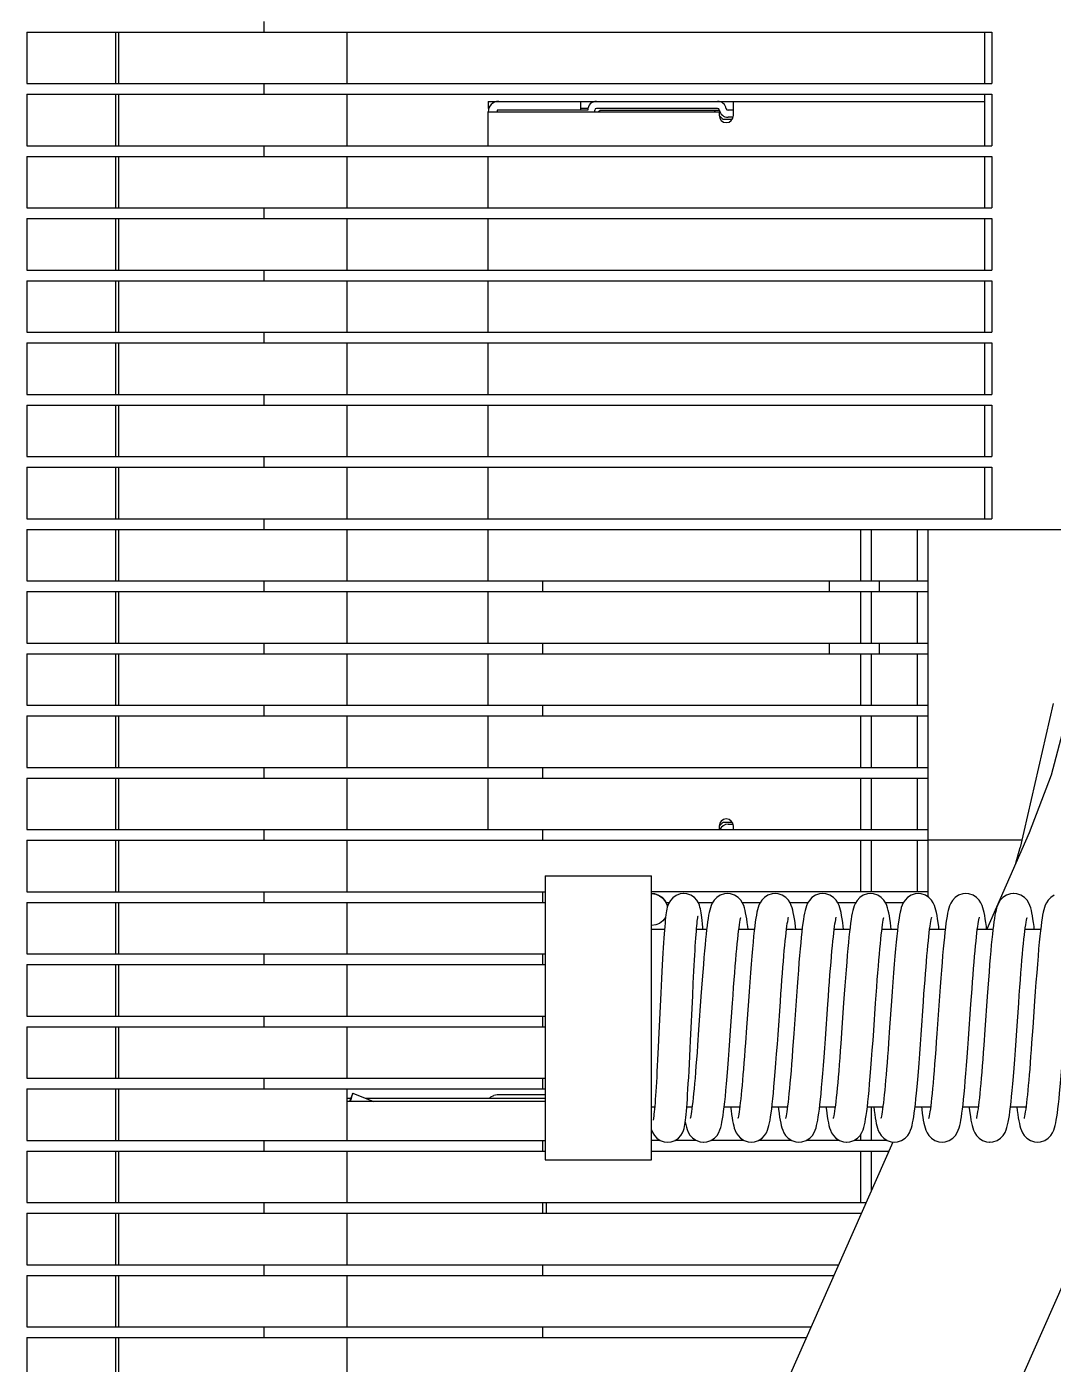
# Model space of a CAD drawing. Header units: millimetres. Extents: x 0 to 841, y 0 to 594.
# Drawn here: x 409.65 to 438.52, y 135.69 to 173.34 of the extents above; entities that cross this region are included whole.
import ezdxf

# ---------------------------------------------------------------- set-up
doc = ezdxf.new("R2010")
doc.units = ezdxf.units.MM
doc.header["$LTSCALE"] = 46.255
doc.layers.get('0').update_dxf_attribs({"linetype": 'CONTINUOUS'})
doc.layers.add('ASSEM_MEM', color=7, linetype='CONTINUOUS')

msp = doc.modelspace()

# ---------------------------------------------------------------- linework, layer by layer
at = {"color": 7, "linetype": 'CONTINUOUS'}
for p, q in [((416.316, 173.49), (416.316, 173.19)), ((409.646, 173.19), (409.646, 171.74)), ((409.646, 173.19), (436.801, 173.19)), ((412.146, 173.19), (412.146, 171.74)), ((412.24, 171.74), (412.24, 173.19)), ((418.646, 173.19), (418.646, 171.74)), ((436.592, 173.19), (436.592, 171.74)), ((436.801, 173.19), (436.801, 171.74)), ((409.646, 171.74), (436.801, 171.74)), ((416.316, 171.74), (416.316, 171.44)), ((409.646, 171.44), (409.646, 169.99)), ((409.646, 171.44), (436.801, 171.44)), ((412.146, 171.44), (412.146, 169.99)), ((412.24, 169.99), (412.24, 171.44)), ((418.646, 171.44), (418.646, 169.99)), ((436.592, 171.44), (436.592, 169.99)), ((436.801, 171.44), (436.801, 169.99)), ((409.646, 169.99), (436.801, 169.99)), ((416.316, 169.99), (416.316, 169.69)), ((409.646, 169.69), (409.646, 168.24)), ((409.646, 169.69), (436.801, 169.69)), ((412.146, 169.69), (412.146, 168.24)), ((412.24, 168.24), (412.24, 169.69)), ((418.646, 169.69), (418.646, 168.24)), ((436.592, 169.69), (436.592, 168.24)), ((436.801, 169.69), (436.801, 168.24)), ((409.646, 168.24), (436.801, 168.24)), ((409.646, 167.94), (409.646, 166.49)), ((409.646, 167.94), (436.801, 167.94)), ((412.146, 167.94), (412.146, 166.49)), ((412.24, 166.49), (412.24, 167.94)), ((416.316, 168.24), (416.316, 167.94)), ((418.646, 167.94), (418.646, 166.49)), ((436.592, 167.94), (436.592, 166.49)), ((436.801, 167.94), (436.801, 166.49)), ((409.646, 166.49), (436.801, 166.49)), ((416.316, 166.49), (416.316, 166.19)), ((409.646, 166.19), (409.646, 164.74)), ((409.646, 166.19), (436.801, 166.19)), ((412.146, 166.19), (412.146, 164.74)), ((412.24, 164.74), (412.24, 166.19)), ((418.646, 166.19), (418.646, 164.74)), ((436.592, 166.19), (436.592, 164.74)), ((436.801, 166.19), (436.801, 164.74)), ((409.646, 164.74), (436.801, 164.74)), ((416.316, 164.74), (416.316, 164.44)), ((409.646, 164.44), (409.646, 162.99)), ((409.646, 164.44), (436.801, 164.44)), ((412.146, 164.44), (412.146, 162.99)), ((412.24, 162.99), (412.24, 164.44)), ((418.646, 164.44), (418.646, 162.99)), ((436.592, 164.44), (436.592, 162.99)), ((436.801, 164.44), (436.801, 162.99)), ((409.646, 162.99), (436.801, 162.99)), ((409.646, 162.69), (409.646, 161.24)), ((409.646, 162.69), (436.801, 162.69)), ((412.146, 162.69), (412.146, 161.24)), ((412.24, 161.24), (412.24, 162.69)), ((416.316, 162.99), (416.316, 162.69)), ((418.646, 162.69), (418.646, 161.24)), ((436.592, 162.69), (436.592, 161.24)), ((436.801, 162.69), (436.801, 161.24)), ((409.646, 161.24), (436.801, 161.24)), ((416.316, 161.24), (416.316, 160.94)), ((409.646, 160.94), (409.646, 159.49)), ((409.646, 160.94), (436.801, 160.94)), ((412.146, 160.94), (412.146, 159.49)), ((412.24, 159.49), (412.24, 160.94)), ((418.646, 160.94), (418.646, 159.49)), ((436.592, 160.94), (436.592, 159.49)), ((436.801, 160.94), (436.801, 159.49)), ((409.646, 159.49), (436.801, 159.49)), ((416.316, 159.49), (416.316, 159.19)), ((409.646, 159.19), (409.646, 157.74)), ((409.646, 159.19), (442.196, 159.19)), ((412.146, 159.19), (412.146, 157.74)), ((412.24, 157.74), (412.24, 159.19)), ((418.646, 159.19), (418.646, 157.74)), ((433.105, 159.19), (433.105, 157.74)), ((433.405, 159.19), (433.405, 157.74)), ((434.693, 159.19), (434.693, 157.74)), ((434.993, 159.19), (434.993, 148.851)), ((409.646, 157.74), (434.993, 157.74)), ((409.646, 157.44), (409.646, 155.99)), ((409.646, 157.44), (434.993, 157.44)), ((412.146, 157.44), (412.146, 155.99)), ((412.24, 155.99), (412.24, 157.44)), ((416.316, 157.74), (416.316, 157.44)), ((418.646, 157.44), (418.646, 155.99)), ((424.159, 157.74), (424.159, 157.44)), ((432.229, 157.44), (432.229, 157.74)), ((433.105, 157.44), (433.105, 155.99)), ((433.405, 157.44), (433.405, 155.99)), ((433.63, 157.74), (433.63, 157.44)), ((434.693, 157.44), (434.693, 155.99)), ((409.646, 155.99), (434.993, 155.99)), ((416.316, 155.99), (416.316, 155.69)), ((424.159, 155.99), (424.159, 155.69)), ((432.229, 155.69), (432.229, 155.99)), ((433.63, 155.99), (433.63, 155.69)), ((409.646, 155.69), (409.646, 154.24)), ((409.646, 155.69), (434.993, 155.69)), ((412.146, 155.69), (412.146, 154.24)), ((412.24, 154.24), (412.24, 155.69)), ((418.646, 155.69), (418.646, 154.24)), ((433.105, 155.69), (433.105, 154.24)), ((433.405, 155.69), (433.405, 154.24)), ((434.693, 155.69), (434.693, 154.24)), ((409.646, 154.24), (434.993, 154.24)), ((416.316, 154.24), (416.316, 153.94)), ((424.159, 154.24), (424.159, 153.94)), ((438.524, 154.29), (437.594, 150.24)), ((409.646, 153.94), (434.993, 153.94)), ((409.646, 153.94), (409.646, 152.49)), ((412.146, 153.94), (412.146, 152.49)), ((412.24, 152.49), (412.24, 153.94)), ((418.646, 153.94), (418.646, 152.49)), ((433.105, 153.94), (433.105, 152.49)), ((433.405, 153.94), (433.405, 152.49)), ((434.693, 153.94), (434.693, 152.49)), ((409.646, 152.49), (434.993, 152.49)), ((416.316, 152.49), (416.316, 152.19)), ((424.159, 152.49), (424.159, 152.19)), ((409.646, 152.19), (434.993, 152.19)), ((409.646, 152.19), (409.646, 150.74)), ((412.146, 152.19), (412.146, 150.74)), ((412.24, 150.74), (412.24, 152.19)), ((418.646, 152.19), (418.646, 150.74)), ((433.105, 152.19), (433.105, 150.74)), ((433.405, 152.19), (433.405, 150.74)), ((434.693, 152.19), (434.693, 150.74)), ((409.646, 150.74), (434.993, 150.74)), ((416.316, 150.74), (416.316, 150.44)), ((424.159, 150.74), (424.159, 150.44)), ((437.849, 150.651), (436.652, 147.94)), ((409.646, 150.44), (434.993, 150.44)), ((409.646, 150.44), (409.646, 148.99)), ((412.146, 150.44), (412.146, 148.99)), ((412.24, 148.99), (412.24, 150.44)), ((418.646, 150.44), (418.646, 148.99)), ((433.105, 150.44), (433.105, 148.99)), ((433.405, 150.44), (433.405, 148.99)), ((434.693, 150.44), (434.693, 148.99)), ((437.47, 149.793), (437.594, 150.24)), ((424.226, 149.44), (427.226, 149.44)), ((424.226, 149.44), (424.226, 141.44)), ((427.226, 141.44), (427.226, 149.44)), ((409.646, 148.99), (424.226, 148.99)), ((416.316, 148.99), (416.316, 148.69)), ((424.159, 148.99), (424.159, 148.69)), ((434.993, 148.99), (427.226, 148.99)), ((427.226, 148.939), (427.232, 148.939)), ((428.126, 148.939), (428.12, 148.939)), ((428.131, 148.939), (428.126, 148.939)), ((409.646, 148.69), (424.226, 148.69)), ((409.646, 148.69), (409.646, 147.24)), ((412.146, 148.69), (412.146, 147.24)), ((412.24, 147.24), (412.24, 148.69)), ((418.646, 148.69), (418.646, 147.24)), ((427.633, 148.69), (427.719, 148.69)), ((428.533, 148.69), (428.944, 148.69)), ((429.772, 148.69), (430.285, 148.69)), ((431.114, 148.69), (431.628, 148.69)), ((432.455, 148.69), (432.97, 148.69)), ((433.798, 148.69), (434.311, 148.69)), ((427.226, 147.94), (427.588, 147.94)), ((428.49, 147.94), (428.775, 147.94)), ((429.68, 147.94), (430.117, 147.94)), ((431.022, 147.94), (431.46, 147.94)), ((432.364, 147.94), (432.802, 147.94)), ((433.706, 147.94), (434.144, 147.94)), ((435.048, 147.94), (435.486, 147.94)), ((436.39, 147.94), (436.828, 147.94)), ((437.732, 147.94), (438.17, 147.94)), ((409.646, 147.24), (424.226, 147.24)), ((416.316, 147.24), (416.316, 146.94)), ((424.159, 147.24), (424.159, 146.94)), ((409.646, 146.94), (424.226, 146.94)), ((409.646, 146.94), (409.646, 145.49)), ((412.146, 146.94), (412.146, 145.49)), ((412.24, 145.49), (412.24, 146.94)), ((418.646, 146.94), (418.646, 145.49)), ((428.38, 146.056), (428.398, 146.419)), ((428.321, 144.805), (428.38, 146.056)), ((409.646, 145.49), (424.226, 145.49)), ((416.316, 145.49), (416.316, 145.19)), ((424.159, 145.49), (424.159, 145.19)), ((409.646, 145.19), (424.226, 145.19)), ((409.646, 145.19), (409.646, 143.74)), ((412.146, 145.19), (412.146, 143.74)), ((412.24, 143.74), (412.24, 145.19)), ((418.646, 145.19), (418.646, 143.74)), ((427.431, 145.017), (427.412, 144.618)), ((409.646, 143.74), (424.226, 143.74)), ((416.316, 143.74), (416.316, 143.44)), ((424.159, 143.74), (424.159, 143.44)), ((409.646, 143.44), (424.226, 143.44)), ((409.646, 143.44), (409.646, 141.99)), ((412.146, 143.44), (412.146, 141.99)), ((412.24, 141.99), (412.24, 143.44)), ((418.646, 143.44), (418.646, 141.99)), ((427.226, 142.94), (427.312, 142.94)), ((428.214, 142.94), (428.364, 142.94)), ((429.269, 142.94), (429.706, 142.94)), ((430.611, 142.94), (431.049, 142.94)), ((431.953, 142.94), (432.39, 142.94)), ((433.295, 142.94), (433.733, 142.94)), ((433.405, 142.94), (433.405, 141.99)), ((434.637, 142.94), (435.075, 142.94)), ((435.979, 142.94), (436.417, 142.94)), ((437.321, 142.94), (437.759, 142.94)), ((409.646, 141.99), (424.226, 141.99)), ((416.316, 141.99), (416.316, 141.69)), ((424.159, 141.99), (424.159, 141.69)), ((434.007, 141.945), (425.2, 121.988)), ((427.47, 141.99), (427.226, 141.99)), ((428.481, 141.99), (427.882, 141.99)), ((428.587, 141.951), (428.683, 141.94)), ((428.678, 141.941), (428.687, 141.941)), ((428.686, 141.941), (428.683, 141.941)), ((429.823, 141.99), (428.892, 141.99)), ((431.164, 141.99), (430.235, 141.99)), ((440.581, 141.982), (430.689, 119.566)), ((432.507, 141.99), (431.576, 141.99)), ((432.624, 141.949), (432.713, 141.941)), ((432.705, 141.941), (432.713, 141.941)), ((432.721, 141.941), (432.713, 141.941)), ((433.849, 141.99), (432.919, 141.99)), ((433.105, 142.155), (433.105, 141.99)), ((436.651, 141.949), (436.739, 141.941)), ((436.731, 141.941), (436.739, 141.941)), ((436.747, 141.941), (436.739, 141.941)), ((409.646, 141.69), (424.226, 141.69)), ((409.646, 141.69), (409.646, 140.24)), ((412.146, 141.69), (412.146, 140.24)), ((412.24, 140.24), (412.24, 141.69)), ((418.646, 141.69), (418.646, 140.24)), ((427.226, 141.69), (433.894, 141.69)), ((433.105, 141.69), (433.105, 140.24)), ((433.405, 141.69), (433.405, 140.581)), ((424.226, 141.44), (427.226, 141.44)), ((409.646, 140.24), (433.254, 140.24)), ((416.316, 140.24), (416.316, 139.94)), ((424.159, 140.24), (424.159, 139.94)), ((424.267, 139.94), (424.267, 140.24)), ((409.646, 139.94), (433.122, 139.94)), ((409.646, 139.94), (409.646, 138.49)), ((412.146, 139.94), (412.146, 138.49)), ((412.24, 138.49), (412.24, 139.94)), ((418.646, 139.94), (418.646, 138.49)), ((409.646, 138.49), (432.482, 138.49)), ((409.646, 138.19), (432.35, 138.19)), ((409.646, 138.19), (409.646, 136.74)), ((412.146, 138.19), (412.146, 136.74)), ((412.24, 136.74), (412.24, 138.19)), ((416.316, 138.49), (416.316, 138.19)), ((418.646, 138.19), (418.646, 136.74)), ((424.159, 138.49), (424.159, 138.19)), ((409.646, 136.74), (431.71, 136.74)), ((416.316, 136.74), (416.316, 136.44)), ((424.159, 136.74), (424.159, 136.44)), ((409.646, 136.44), (431.577, 136.44)), ((409.646, 136.44), (409.646, 134.99)), ((412.146, 136.44), (412.146, 134.99)), ((412.24, 134.99), (412.24, 136.44)), ((418.646, 136.44), (418.646, 134.99))]:
    msp.add_line(p, q, dxfattribs=at)
for points in [[(439.296, 157.514), (439.225, 155.958), (438.954, 154.122), (438.469, 152.275), (437.849, 150.651)], [(427.232, 148.939), (427.343, 148.924), (427.451, 148.879), (427.544, 148.807), (427.616, 148.714), (427.66, 148.606), (427.667, 148.557)], [(427.676, 148.588), (427.669, 148.609), (427.643, 148.672), (427.598, 148.748), (427.528, 148.825), (427.432, 148.889), (427.318, 148.93), (427.232, 148.939)], [(428.12, 148.939), (428.031, 148.929), (427.917, 148.888), (427.822, 148.823), (427.752, 148.745), (427.707, 148.669), (427.681, 148.606), (427.665, 148.553), (427.654, 148.504), (427.644, 148.453), (427.635, 148.397), (427.627, 148.336), (427.618, 148.267), (427.61, 148.192), (427.602, 148.108), (427.594, 148.015), (427.585, 147.913), (427.577, 147.802), (427.569, 147.681), (427.56, 147.55), (427.551, 147.409), (427.542, 147.259), (427.533, 147.099), (427.524, 146.928), (427.514, 146.745), (427.504, 146.552), (427.494, 146.346), (427.484, 146.131), (427.431, 145.017)], [(428.668, 147.94), (428.664, 147.986), (428.655, 148.089), (428.645, 148.181), (428.636, 148.263), (428.627, 148.335), (428.617, 148.399), (428.608, 148.456), (428.598, 148.508), (428.585, 148.558), (428.569, 148.611), (428.542, 148.674), (428.497, 148.749), (428.427, 148.826), (428.332, 148.89), (428.218, 148.93), (428.131, 148.939)], [(429.358, 148.939), (429.272, 148.93), (429.157, 148.893), (429.057, 148.828), (428.983, 148.75), (428.933, 148.673), (428.901, 148.602), (428.879, 148.538), (428.861, 148.473), (428.845, 148.404), (428.83, 148.327), (428.816, 148.241), (428.801, 148.145), (428.787, 148.038), (428.773, 147.921), (428.759, 147.792), (428.744, 147.65), (428.729, 147.495), (428.714, 147.325), (428.698, 147.14), (428.682, 146.941), (428.665, 146.729), (428.648, 146.506), (428.631, 146.275), (428.614, 146.039), (428.548, 145.101)], [(429.94, 147.94), (429.931, 148.012), (429.916, 148.126), (429.901, 148.227), (429.886, 148.316), (429.871, 148.396), (429.855, 148.467), (429.838, 148.533), (429.815, 148.599), (429.783, 148.671), (429.734, 148.749), (429.659, 148.828), (429.559, 148.893), (429.443, 148.931), (429.358, 148.939)], [(430.7, 148.94), (430.613, 148.931), (430.499, 148.893), (430.401, 148.831), (430.327, 148.755), (430.278, 148.679), (430.246, 148.61), (430.223, 148.546), (430.205, 148.481), (430.189, 148.412), (430.174, 148.334), (430.159, 148.245), (430.143, 148.142), (430.128, 148.025), (430.112, 147.892), (430.095, 147.741), (430.078, 147.572), (430.061, 147.383), (430.043, 147.175), (430.024, 146.948), (430.005, 146.705), (429.986, 146.448), (429.967, 146.182), (429.947, 145.914), (429.895, 145.165)], [(431.282, 147.94), (431.275, 148), (431.259, 148.121), (431.243, 148.228), (431.228, 148.322), (431.212, 148.403), (431.196, 148.474), (431.178, 148.539), (431.155, 148.604), (431.123, 148.674), (431.075, 148.751), (431.001, 148.828), (430.901, 148.893), (430.786, 148.931), (430.7, 148.94)], [(432.041, 148.939), (431.952, 148.93), (431.836, 148.89), (431.737, 148.825), (431.663, 148.747), (431.615, 148.668), (431.583, 148.596), (431.56, 148.529), (431.542, 148.46), (431.526, 148.386), (431.51, 148.303), (431.495, 148.21), (431.48, 148.104), (431.465, 147.987), (431.45, 147.856), (431.434, 147.712), (431.419, 147.554), (431.403, 147.383), (431.387, 147.199), (431.371, 147), (431.354, 146.787), (431.336, 146.558), (431.318, 146.313), (431.299, 146.053), (431.225, 145.003)], [(432.624, 147.94), (432.616, 148.008), (432.6, 148.127), (432.585, 148.232), (432.57, 148.323), (432.554, 148.403), (432.538, 148.474), (432.519, 148.54), (432.497, 148.606), (432.464, 148.676), (432.415, 148.752), (432.342, 148.828), (432.243, 148.892), (432.128, 148.93), (432.041, 148.939)], [(433.384, 148.939), (433.294, 148.93), (433.179, 148.891), (433.081, 148.826), (433.007, 148.748), (432.958, 148.67), (432.926, 148.598), (432.903, 148.529), (432.884, 148.459), (432.867, 148.384), (432.852, 148.301), (432.837, 148.208), (432.822, 148.104), (432.807, 147.988), (432.792, 147.859), (432.777, 147.716), (432.762, 147.559), (432.746, 147.388), (432.729, 147.203), (432.713, 147.004), (432.696, 146.792), (432.679, 146.57), (432.662, 146.34), (432.645, 146.103), (432.628, 145.864), (432.579, 145.159)], [(433.966, 147.94), (433.957, 148.012), (433.942, 148.126), (433.928, 148.227), (433.913, 148.316), (433.898, 148.396), (433.882, 148.467), (433.864, 148.533), (433.842, 148.599), (433.81, 148.671), (433.76, 148.749), (433.686, 148.828), (433.585, 148.893), (433.469, 148.931), (433.384, 148.939)], [(434.726, 148.94), (434.639, 148.931), (434.525, 148.893), (434.427, 148.831), (434.354, 148.755), (434.305, 148.679), (434.272, 148.61), (434.25, 148.546), (434.232, 148.481), (434.216, 148.412), (434.2, 148.334), (434.185, 148.245), (434.17, 148.142), (434.154, 148.025), (434.138, 147.892), (434.122, 147.741), (434.105, 147.572), (434.087, 147.383), (434.069, 147.175), (434.051, 146.948), (434.032, 146.705), (434.012, 146.448), (433.993, 146.182), (433.974, 145.914), (433.921, 145.165)], [(435.308, 147.94), (435.301, 148), (435.285, 148.121), (435.27, 148.228), (435.254, 148.322), (435.238, 148.403), (435.222, 148.474), (435.204, 148.539), (435.182, 148.604), (435.15, 148.674), (435.101, 148.751), (435.027, 148.828), (434.928, 148.893), (434.812, 148.931), (434.726, 148.94)], [(436.068, 148.939), (435.978, 148.93), (435.863, 148.89), (435.763, 148.825), (435.69, 148.747), (435.641, 148.668), (435.609, 148.596), (435.587, 148.529), (435.568, 148.46), (435.552, 148.386), (435.537, 148.303), (435.522, 148.21), (435.507, 148.104), (435.491, 147.987), (435.476, 147.856), (435.461, 147.712), (435.445, 147.554), (435.429, 147.383), (435.413, 147.199), (435.397, 147), (435.38, 146.787), (435.363, 146.558), (435.344, 146.313), (435.326, 146.053), (435.252, 145.003)], [(436.65, 147.94), (436.642, 148.008), (436.627, 148.127), (436.611, 148.232), (436.596, 148.323), (436.581, 148.403), (436.564, 148.474), (436.546, 148.54), (436.523, 148.606), (436.491, 148.676), (436.442, 148.752), (436.369, 148.828), (436.269, 148.892), (436.154, 148.93), (436.068, 148.939)], [(437.411, 148.939), (437.325, 148.93), (437.21, 148.893), (437.11, 148.828), (437.035, 148.75), (436.986, 148.673), (436.954, 148.602), (436.932, 148.538), (436.914, 148.473), (436.898, 148.404), (436.883, 148.327), (436.868, 148.241), (436.854, 148.145), (436.84, 148.038), (436.826, 147.921), (436.811, 147.792), (436.797, 147.65), (436.782, 147.495), (436.766, 147.325), (436.75, 147.14), (436.734, 146.941), (436.718, 146.729), (436.701, 146.506), (436.684, 146.275), (436.667, 146.039), (436.601, 145.101)], [(437.992, 147.94), (437.984, 148.012), (437.969, 148.126), (437.954, 148.227), (437.939, 148.316), (437.924, 148.396), (437.908, 148.467), (437.89, 148.533), (437.868, 148.599), (437.836, 148.671), (437.787, 148.749), (437.712, 148.828), (437.611, 148.893), (437.496, 148.931), (437.41, 148.939)], [(438.552, 148.893), (438.453, 148.831), (438.38, 148.755), (438.331, 148.679), (438.299, 148.61), (438.276, 148.546), (438.258, 148.481), (438.242, 148.412), (438.226, 148.334), (438.211, 148.245), (438.196, 148.142), (438.18, 148.025), (438.164, 147.892), (438.148, 147.741), (438.131, 147.572), (438.114, 147.383), (438.096, 147.175), (438.077, 146.948), (438.058, 146.705), (438.039, 146.448), (438.019, 146.182), (438, 145.914), (437.947, 145.165)], [(427.619, 148.273), (427.616, 148.265), (427.544, 148.172), (427.451, 148.1), (427.343, 148.055), (427.226, 148.04)], [(428.398, 146.419), (428.415, 146.754), (428.423, 146.911), (428.431, 147.06), (428.439, 147.201), (428.447, 147.334), (428.455, 147.459), (428.462, 147.575), (428.47, 147.683), (428.477, 147.783), (428.484, 147.875), (428.491, 147.958), (428.498, 148.034), (428.504, 148.101), (428.511, 148.161), (428.517, 148.212), (428.523, 148.255), (428.528, 148.289), (428.532, 148.313), (428.532, 148.316)], [(429.447, 145.08), (429.501, 145.85), (429.517, 146.081), (429.533, 146.3), (429.549, 146.508), (429.564, 146.705), (429.578, 146.892), (429.593, 147.067), (429.607, 147.231), (429.62, 147.384), (429.634, 147.525), (429.647, 147.656), (429.66, 147.775), (429.672, 147.882), (429.684, 147.977), (429.696, 148.061), (429.707, 148.131), (429.717, 148.189), (429.726, 148.234), (429.734, 148.264), (429.734, 148.267)], [(430.781, 144.966), (430.847, 145.905), (430.862, 146.115), (430.876, 146.315), (430.891, 146.507), (430.904, 146.69), (430.918, 146.864), (430.932, 147.031), (430.945, 147.19), (430.958, 147.339), (430.971, 147.479), (430.984, 147.609), (430.997, 147.729), (431.009, 147.837), (431.021, 147.934), (431.032, 148.02), (431.043, 148.094), (431.054, 148.157), (431.063, 148.207), (431.071, 148.246), (431.078, 148.271), (431.078, 148.273)], [(432.183, 145.827), (432.199, 146.045), (432.214, 146.255), (432.229, 146.456), (432.243, 146.649), (432.258, 146.833), (432.272, 147.007), (432.286, 147.171), (432.299, 147.325), (432.312, 147.468), (432.325, 147.599), (432.338, 147.719), (432.35, 147.828), (432.362, 147.926), (432.373, 148.012), (432.384, 148.087), (432.395, 148.15), (432.404, 148.202), (432.412, 148.242), (432.419, 148.269), (432.42, 148.272)], [(433.473, 145.08), (433.527, 145.85), (433.544, 146.081), (433.559, 146.3), (433.575, 146.508), (433.59, 146.705), (433.605, 146.892), (433.619, 147.067), (433.633, 147.231), (433.647, 147.384), (433.66, 147.525), (433.673, 147.656), (433.686, 147.775), (433.699, 147.882), (433.711, 147.977), (433.722, 148.061), (433.733, 148.131), (433.744, 148.189), (433.753, 148.234), (433.76, 148.264), (433.761, 148.267)], [(434.807, 144.966), (434.873, 145.905), (434.888, 146.115), (434.903, 146.315), (434.917, 146.507), (434.931, 146.69), (434.945, 146.864), (434.958, 147.031), (434.972, 147.19), (434.985, 147.339), (434.998, 147.479), (435.011, 147.609), (435.023, 147.729), (435.035, 147.837), (435.047, 147.934), (435.059, 148.02), (435.07, 148.094), (435.08, 148.157), (435.089, 148.207), (435.098, 148.246), (435.104, 148.271), (435.105, 148.273)], [(436.21, 145.827), (436.225, 146.045), (436.24, 146.255), (436.255, 146.456), (436.27, 146.649), (436.284, 146.833), (436.298, 147.007), (436.312, 147.171), (436.325, 147.325), (436.339, 147.468), (436.352, 147.599), (436.364, 147.719), (436.376, 147.828), (436.388, 147.926), (436.4, 148.012), (436.411, 148.087), (436.421, 148.15), (436.43, 148.202), (436.439, 148.242), (436.445, 148.269), (436.446, 148.272)], [(437.499, 145.08), (437.553, 145.85), (437.57, 146.081), (437.586, 146.3), (437.601, 146.508), (437.616, 146.705), (437.631, 146.892), (437.645, 147.067), (437.659, 147.231), (437.673, 147.384), (437.686, 147.525), (437.7, 147.656), (437.712, 147.775), (437.725, 147.882), (437.737, 147.977), (437.749, 148.061), (437.76, 148.131), (437.77, 148.189), (437.779, 148.234), (437.786, 148.264), (437.787, 148.267)], [(431.37, 141.94), (431.455, 141.948), (431.571, 141.986), (431.672, 142.051), (431.747, 142.13), (431.796, 142.209), (431.828, 142.279), (431.85, 142.345), (431.868, 142.412), (431.885, 142.484), (431.9, 142.564), (431.915, 142.655), (431.93, 142.757), (431.945, 142.872), (431.96, 143), (431.975, 143.144), (431.991, 143.302), (432.007, 143.476), (432.024, 143.666), (432.041, 143.873), (432.059, 144.097), (432.077, 144.337), (432.096, 144.589), (432.114, 144.848), (432.183, 145.827)], [(435.397, 141.94), (435.481, 141.948), (435.597, 141.986), (435.698, 142.051), (435.773, 142.13), (435.823, 142.209), (435.854, 142.279), (435.877, 142.345), (435.895, 142.412), (435.911, 142.484), (435.926, 142.564), (435.941, 142.655), (435.956, 142.757), (435.971, 142.872), (435.986, 143), (436.002, 143.144), (436.018, 143.302), (436.034, 143.476), (436.05, 143.666), (436.068, 143.873), (436.085, 144.097), (436.104, 144.337), (436.122, 144.589), (436.141, 144.848), (436.21, 145.827)], [(428.548, 145.101), (428.517, 144.669), (428.502, 144.466), (428.488, 144.272), (428.473, 144.086), (428.459, 143.911), (428.446, 143.744), (428.432, 143.589), (428.419, 143.443), (428.406, 143.309), (428.393, 143.186), (428.381, 143.073), (428.368, 142.972), (428.357, 142.882), (428.345, 142.803), (428.335, 142.736), (428.325, 142.68), (428.316, 142.638), (428.309, 142.61), (428.309, 142.608)], [(428.687, 141.941), (428.774, 141.949), (428.89, 141.988), (428.991, 142.054), (429.065, 142.133), (429.114, 142.213), (429.147, 142.286), (429.17, 142.356), (429.188, 142.428), (429.205, 142.507), (429.221, 142.595), (429.237, 142.695), (429.252, 142.808), (429.268, 142.935), (429.284, 143.075), (429.3, 143.229), (429.316, 143.4), (429.333, 143.587), (429.351, 143.793), (429.369, 144.02), (429.388, 144.267), (429.407, 144.531), (429.427, 144.805), (429.447, 145.08)], [(429.895, 145.165), (429.864, 144.737), (429.85, 144.538), (429.836, 144.349), (429.822, 144.17), (429.809, 143.999), (429.795, 143.838), (429.783, 143.685), (429.77, 143.54), (429.757, 143.403), (429.744, 143.275), (429.732, 143.157), (429.72, 143.05), (429.708, 142.953), (429.697, 142.866), (429.686, 142.791), (429.675, 142.727), (429.666, 142.675), (429.657, 142.635), (429.651, 142.609), (429.65, 142.606)], [(430.029, 141.94), (430.115, 141.948), (430.231, 141.987), (430.331, 142.051), (430.405, 142.129), (430.454, 142.207), (430.485, 142.277), (430.508, 142.343), (430.526, 142.409), (430.542, 142.482), (430.558, 142.563), (430.573, 142.655), (430.588, 142.761), (430.604, 142.88), (430.619, 143.012), (430.635, 143.159), (430.651, 143.322), (430.668, 143.502), (430.685, 143.702), (430.703, 143.924), (430.722, 144.168), (430.742, 144.43), (430.762, 144.699), (430.781, 144.966)], [(431.225, 145.003), (431.209, 144.768), (431.193, 144.545), (431.177, 144.335), (431.162, 144.136), (431.147, 143.948), (431.132, 143.771), (431.118, 143.606), (431.104, 143.453), (431.09, 143.312), (431.077, 143.184), (431.064, 143.069), (431.052, 142.967), (431.04, 142.877), (431.029, 142.799), (431.019, 142.734), (431.009, 142.68), (431, 142.64), (430.994, 142.612), (430.993, 142.61)], [(432.579, 145.159), (432.547, 144.719), (432.532, 144.512), (432.517, 144.313), (432.503, 144.124), (432.488, 143.944), (432.474, 143.774), (432.461, 143.615), (432.447, 143.467), (432.434, 143.329), (432.421, 143.203), (432.409, 143.088), (432.396, 142.985), (432.384, 142.892), (432.373, 142.811), (432.362, 142.742), (432.352, 142.685), (432.343, 142.641), (432.336, 142.612), (432.335, 142.609)], [(432.713, 141.941), (432.801, 141.949), (432.917, 141.988), (433.017, 142.054), (433.091, 142.133), (433.141, 142.213), (433.173, 142.286), (433.196, 142.356), (433.215, 142.428), (433.232, 142.507), (433.247, 142.595), (433.263, 142.695), (433.279, 142.808), (433.294, 142.935), (433.31, 143.075), (433.326, 143.229), (433.343, 143.4), (433.359, 143.587), (433.377, 143.793), (433.395, 144.02), (433.414, 144.267), (433.434, 144.531), (433.454, 144.805), (433.473, 145.08)], [(433.921, 145.165), (433.891, 144.737), (433.876, 144.538), (433.862, 144.349), (433.848, 144.17), (433.835, 143.999), (433.822, 143.838), (433.809, 143.685), (433.796, 143.54), (433.783, 143.403), (433.771, 143.275), (433.758, 143.157), (433.746, 143.05), (433.734, 142.953), (433.723, 142.866), (433.712, 142.791), (433.702, 142.727), (433.692, 142.675), (433.684, 142.635), (433.677, 142.609), (433.676, 142.606)], [(434.055, 141.94), (434.142, 141.948), (434.257, 141.987), (434.357, 142.051), (434.431, 142.129), (434.48, 142.207), (434.512, 142.277), (434.534, 142.343), (434.552, 142.409), (434.568, 142.482), (434.584, 142.563), (434.599, 142.655), (434.614, 142.761), (434.63, 142.88), (434.646, 143.012), (434.661, 143.159), (434.677, 143.322), (434.694, 143.502), (434.711, 143.702), (434.73, 143.924), (434.749, 144.168), (434.768, 144.43), (434.788, 144.699), (434.807, 144.966)], [(435.252, 145.003), (435.235, 144.768), (435.219, 144.545), (435.203, 144.335), (435.188, 144.136), (435.173, 143.948), (435.158, 143.771), (435.144, 143.606), (435.13, 143.453), (435.116, 143.312), (435.103, 143.184), (435.091, 143.069), (435.078, 142.967), (435.067, 142.877), (435.055, 142.799), (435.045, 142.734), (435.035, 142.68), (435.027, 142.64), (435.02, 142.612), (435.019, 142.61)], [(436.601, 145.101), (436.57, 144.669), (436.555, 144.466), (436.54, 144.272), (436.526, 144.086), (436.512, 143.911), (436.498, 143.744), (436.485, 143.589), (436.471, 143.443), (436.458, 143.309), (436.446, 143.186), (436.433, 143.073), (436.421, 142.972), (436.409, 142.882), (436.398, 142.803), (436.387, 142.736), (436.377, 142.68), (436.369, 142.638), (436.362, 142.61), (436.361, 142.608)], [(436.739, 141.941), (436.827, 141.949), (436.943, 141.988), (437.043, 142.054), (437.117, 142.133), (437.167, 142.213), (437.199, 142.286), (437.222, 142.356), (437.241, 142.428), (437.258, 142.507), (437.274, 142.595), (437.289, 142.695), (437.305, 142.808), (437.321, 142.935), (437.337, 143.075), (437.353, 143.229), (437.369, 143.4), (437.386, 143.587), (437.403, 143.793), (437.421, 144.02), (437.44, 144.267), (437.46, 144.531), (437.48, 144.805), (437.499, 145.08)], [(437.947, 145.165), (437.917, 144.737), (437.902, 144.538), (437.888, 144.349), (437.875, 144.17), (437.861, 143.999), (437.848, 143.838), (437.835, 143.685), (437.822, 143.54), (437.81, 143.403), (437.797, 143.275), (437.785, 143.157), (437.773, 143.05), (437.761, 142.953), (437.749, 142.866), (437.738, 142.791), (437.728, 142.727), (437.718, 142.675), (437.71, 142.635), (437.703, 142.609), (437.703, 142.606)], [(438.081, 141.94), (438.168, 141.948), (438.284, 141.987), (438.383, 142.051), (438.457, 142.129), (438.506, 142.207), (438.538, 142.277), (438.56, 142.343), (438.578, 142.409), (438.595, 142.482), (438.61, 142.563), (438.625, 142.655), (438.641, 142.761), (438.656, 142.88), (438.672, 143.012), (438.688, 143.159), (438.704, 143.322), (438.72, 143.502), (438.738, 143.702), (438.756, 143.924), (438.775, 144.168), (438.795, 144.43), (438.814, 144.699), (438.833, 144.966)], [(427.412, 144.618), (427.394, 144.255), (427.385, 144.087), (427.376, 143.928), (427.368, 143.776), (427.36, 143.633), (427.352, 143.498), (427.344, 143.371), (427.336, 143.254), (427.328, 143.145), (427.321, 143.044), (427.313, 142.953), (427.306, 142.87), (427.299, 142.796), (427.292, 142.731), (427.286, 142.675), (427.28, 142.629), (427.275, 142.593), (427.27, 142.567), (427.27, 142.564)], [(427.676, 141.94), (427.771, 141.95), (427.885, 141.991), (427.979, 142.054), (428.048, 142.131), (428.093, 142.207), (428.12, 142.271), (428.137, 142.327), (428.149, 142.38), (428.159, 142.434), (428.168, 142.494), (428.177, 142.561), (428.186, 142.636), (428.195, 142.72), (428.204, 142.814), (428.212, 142.918), (428.221, 143.031), (428.23, 143.154), (428.239, 143.287), (428.248, 143.433), (428.258, 143.591), (428.268, 143.763), (428.278, 143.949), (428.288, 144.149), (428.299, 144.361), (428.31, 144.581), (428.321, 144.805)], [(429.446, 142.94), (429.46, 142.83), (429.474, 142.722), (429.489, 142.626), (429.503, 142.541), (429.518, 142.466), (429.534, 142.398), (429.552, 142.335), (429.575, 142.271), (429.607, 142.201), (429.656, 142.125), (429.73, 142.049), (429.829, 141.986), (429.943, 141.948), (430.029, 141.94)], [(430.789, 142.94), (430.797, 142.869), (430.812, 142.752), (430.827, 142.649), (430.843, 142.558), (430.858, 142.478), (430.874, 142.407), (430.892, 142.341), (430.914, 142.276), (430.946, 142.205), (430.995, 142.128), (431.069, 142.051), (431.167, 141.987), (431.282, 141.949), (431.37, 141.94)], [(432.131, 142.94), (432.136, 142.894), (432.152, 142.768), (432.168, 142.659), (432.183, 142.564), (432.199, 142.482), (432.215, 142.409), (432.234, 142.342), (432.256, 142.276), (432.289, 142.205), (432.338, 142.129), (432.411, 142.052), (432.51, 141.988), (432.624, 141.949)], [(433.473, 142.94), (433.486, 142.83), (433.501, 142.722), (433.515, 142.626), (433.53, 142.541), (433.545, 142.466), (433.56, 142.398), (433.578, 142.335), (433.601, 142.271), (433.633, 142.201), (433.682, 142.125), (433.756, 142.049), (433.855, 141.986), (433.969, 141.948), (434.055, 141.94)], [(434.815, 142.94), (434.823, 142.869), (434.839, 142.752), (434.854, 142.649), (434.869, 142.558), (434.884, 142.478), (434.9, 142.407), (434.918, 142.341), (434.941, 142.276), (434.973, 142.205), (435.021, 142.128), (435.095, 142.051), (435.194, 141.987), (435.308, 141.949), (435.397, 141.94)], [(436.157, 142.94), (436.162, 142.894), (436.178, 142.768), (436.194, 142.659), (436.21, 142.564), (436.225, 142.482), (436.242, 142.409), (436.26, 142.342), (436.283, 142.276), (436.315, 142.205), (436.364, 142.129), (436.437, 142.052), (436.536, 141.988), (436.651, 141.949)], [(437.499, 142.94), (437.512, 142.83), (437.527, 142.722), (437.541, 142.626), (437.556, 142.541), (437.571, 142.466), (437.587, 142.398), (437.605, 142.335), (437.627, 142.271), (437.659, 142.201), (437.709, 142.125), (437.782, 142.049), (437.881, 141.986), (437.995, 141.948), (438.082, 141.94)], [(428.17, 142.504), (428.184, 142.435), (428.202, 142.363), (428.224, 142.293), (428.255, 142.219), (428.303, 142.139), (428.374, 142.06), (428.47, 141.993), (428.587, 141.951)], [(427.226, 142.29), (427.233, 142.268), (427.26, 142.204), (427.305, 142.128), (427.375, 142.053), (427.468, 141.99), (427.58, 141.95), (427.676, 141.94)]]:
    msp.add_lwpolyline(points, dxfattribs=at)
at = {"layer": 'ASSEM_MEM', "color": 7, "linetype": 'CONTINUOUS'}
for p, q in [((422.626, 171.24), (422.626, 171.04)), ((422.626, 171.24), (436.592, 171.24)), ((422.644, 171.04), (422.626, 171.04)), ((422.626, 169.99), (422.626, 170.94)), ((422.626, 170.94), (429.126, 170.94)), ((422.876, 170.99), (422.876, 170.94)), ((425.426, 170.99), (422.876, 170.99)), ((425.226, 171.24), (425.226, 170.99)), ((425.434, 171.04), (425.226, 171.04)), ((429.08, 171.04), (425.676, 171.04)), ((425.726, 170.94), (425.776, 170.99)), ((425.776, 170.99), (429.129, 170.99)), ((428.976, 170.99), (429.026, 170.94)), ((429.126, 170.94), (429.126, 170.84)), ((429.526, 170.99), (429.376, 170.99)), ((429.526, 170.84), (429.526, 171.24)), ((429.126, 170.84), (429.226, 170.74)), ((429.226, 170.74), (429.495, 170.74)), ((429.516, 170.79), (429.376, 170.79)), ((422.626, 168.24), (422.626, 169.69)), ((422.626, 166.49), (422.626, 167.94)), ((422.626, 164.74), (422.626, 166.19)), ((422.626, 162.99), (422.626, 164.44)), ((422.626, 161.24), (422.626, 162.69)), ((422.626, 159.49), (422.626, 160.94)), ((422.626, 157.74), (422.626, 159.19)), ((422.626, 155.99), (422.626, 157.44)), ((422.626, 154.24), (422.626, 155.69)), ((422.626, 152.49), (422.626, 153.94)), ((422.626, 150.74), (422.626, 152.19)), ((429.226, 150.94), (429.126, 150.84)), ((429.126, 150.84), (429.126, 150.74)), ((429.495, 150.94), (429.226, 150.94)), ((429.376, 150.89), (429.516, 150.89)), ((429.526, 150.74), (429.526, 150.84)), ((437.64, 150.44), (434.993, 150.44)), ((418.646, 143.18), (418.762, 143.18)), ((424.226, 143.09), (418.646, 143.09)), ((418.819, 143.322), (418.726, 143.09)), ((418.755, 143.09), (418.819, 143.322)), ((418.819, 143.322), (419.399, 143.09)), ((419.174, 143.18), (424.226, 143.18)), ((422.7, 143.217), (422.662, 143.18)), ((422.7, 143.216), (422.784, 143.258)), ((422.876, 143.272), (422.784, 143.258)), ((424.226, 143.272), (422.876, 143.272))]:
    msp.add_line(p, q, dxfattribs=at)
for centre, radius, start, end in [((422.926, 170.94), 0.3, 90, 180), ((425.676, 170.99), 0.25, 90, 180), ((425.426, 170.99), 0.2, 345.0783, 360), ((425.676, 170.99), 0.05, 90, 180), ((429.08, 170.99), 0.25, 9.5941, 90), ((429.08, 170.99), 0.05, 9.5941, 89.9985), ((429.376, 171.04), 0.25, 189.5941, 270), ((429.376, 171.04), 0.05, 189.5941, 270), ((429.326, 170.84), 0.2, 180, 360), ((429.326, 150.84), 0.2, 0, 180), ((429.376, 150.64), 0.25, 90, 155.994)]:
    msp.add_arc(centre, radius, start, end, dxfattribs=at)

doc.saveas('drawing.dxf')
